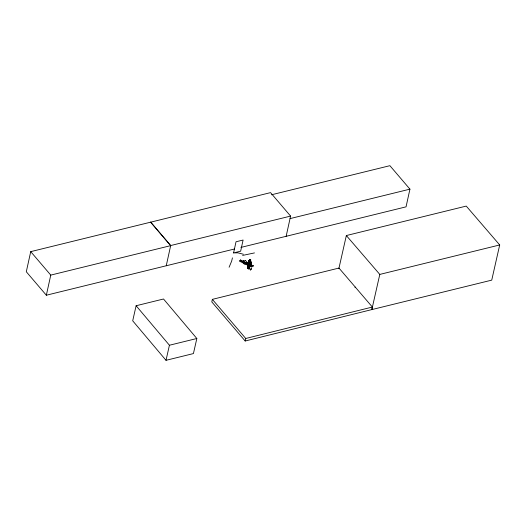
<?xml version="1.0" encoding="UTF-8"?>
<svg xmlns="http://www.w3.org/2000/svg" width="526" height="526" viewBox="0 0 526 526"><rect width="100%" height="100%" fill="white"/><g stroke="black" fill="none" stroke-linecap="round" stroke-linejoin="round"><path stroke-width="0.79" d="M232.439 257.858L231.637 261.166L229.099 267.241M247.976 268.523L249.363 260.298L250.047 259.482L250.744 259.929L250.507 261.001L249.475 261.915L248.2 268.668L248.68 268.977L249.705 267.958L249.219 267.649L247.976 268.523L247.49 268.214L248.66 260.797L248.686 264.026M250.047 261.323L250.744 259.929L250.507 261.001M247.154 263.526L247.398 263.644M248.864 261.337L248.805 264.098M250.593 262.435L250.797 265.262M242.92 261.304L242.69 261.172M249.843 260.626L250.304 261.396A1.236 0.835 57 0 0 249.751 261.041L248.923 260.613L248.923 263.348M250.126 261.159L250.935 261.895L250.527 265.203M249.712 261.027L249.324 261.376L251.218 262.073L250.757 265.13M250.646 265.275L251.218 262.073M372.369 307.046L371.836 309.59L245.188 341.006L211.794 301.898L212.353 299.366L338.961 268.056L372.369 307.046L245.741 338.481L212.353 299.366M245.188 341.006L245.741 338.481M30.725 251.638L50.766 275.105L170.667 245.649L150.627 222.182L30.725 251.638L26.3 271.758L46.341 295.224L234.53 248.989M46.341 295.224L50.766 275.105M150.627 222.182L270.555 192.621L290.589 216.087L286.144 236.305M166.242 265.768L170.687 245.543L150.646 222.077M233.57 252.921L236.023 241.776L243.097 240.04L240.645 251.185L233.57 252.921L237.791 252.815L243.367 254.236M248.732 266.399L248.397 267.931L247.91 267.622L249.212 260.797L249.041 263.421M249.751 261.041L250.047 259.482L250.442 260.837M248.949 266.537L248.614 268.076L249.1 268.385L249.705 267.958M248.68 268.977L250.665 262.079L249.475 261.915L248.943 260.981M248.2 268.668L249.219 267.649M249.1 268.385L250.935 261.895M271.587 194.758L389.897 165.683L409.938 189.15L406.046 206.843L240.882 247.424M136.116 305.744L132.703 320.821L166.012 360.317L193.423 353.577L196.836 338.501L163.527 299.005L136.116 305.744L169.425 345.24L166.012 360.317M346.345 235.549L379.798 274.414L371.836 309.59L491.738 280.134L499.7 244.958L466.246 206.087L346.345 235.549L338.849 268.687M246.924 262.329L246.924 262.454M247.904 266.327L248.607 264.696L249.094 267.083M355.26 287.084L355.004 287.544M243.65 260.718L243.229 260.758M251.106 264.959L251.06 264.894M250.087 269.621L250.777 269.562M241.289 260.843L241.638 260.981M251.362 265.867L251.704 265.946M240.106 260.311L240.5 260.501M240.52 259.936L240.928 260.081M241.559 260.626L241.789 260.889L241.441 260.745M242.407 261.396L242.723 261.619M242.782 261.034L243.209 261.152M243.531 261.948L243.873 262.086M244.189 261.304L244.537 261.442M244.715 262.54L244.991 262.638M245.024 262.178L245.307 262.211M246.102 262.77L246.484 262.888L246.221 262.652M245.833 263.092L246.155 263.145M247.746 263.296L247.378 263.112L247.7 263.184M251.513 265.709L251.888 265.827L251.632 265.591M250.698 268.983L251.323 269.174M251.257 268.543L251.421 268.47M250.415 270.035L250.271 269.72M243.413 260.955L243.104 260.811M252.388 265.354L252.02 265.249M245.938 262.855L246.115 262.842M250.889 264.604L251.231 264.716M253.184 265.656L253.361 265.643M252.704 266.117L253.098 266.228M251.06 264.848L250.685 264.861M250.948 268.786L251.369 269.128M249.35 260.876L250.054 260.594M249.975 261.277L250.396 260.981M247.91 267.622L248.515 267.201L248.995 267.51M246.477 262.362L246.766 262.467M250.81 269.667L250.277 269.384M253.026 265.814L253.394 265.946M170.687 245.543L290.589 216.087M290.036 218.612L409.938 189.15M379.798 274.414L499.7 244.958M169.425 345.24L196.836 338.501M242.637 255.412L254.472 252.914M250.488 264.999L250.435 265.117M243.873 261.928L243.84 262.172M245.129 262.559L245.096 262.461M247.799 264.335L239.961 260.475L239.33 261.093L248.279 265.505M250.034 265.439L252.276 266.544L251.638 267.162L249.396 266.057M250.001 269.647L250.514 269.956M249.587 259.805L250.284 260.252M249.363 260.298L250.067 260.745M249.14 268.004L249.626 268.313M240.283 260.166L240.684 260.324L240.283 260.166M248.068 264.072L248.318 264.381L248.068 264.072M245.51 260.508L241.953 261.383L244.327 264.17L247.891 263.296L245.51 260.508"/></g></svg>
